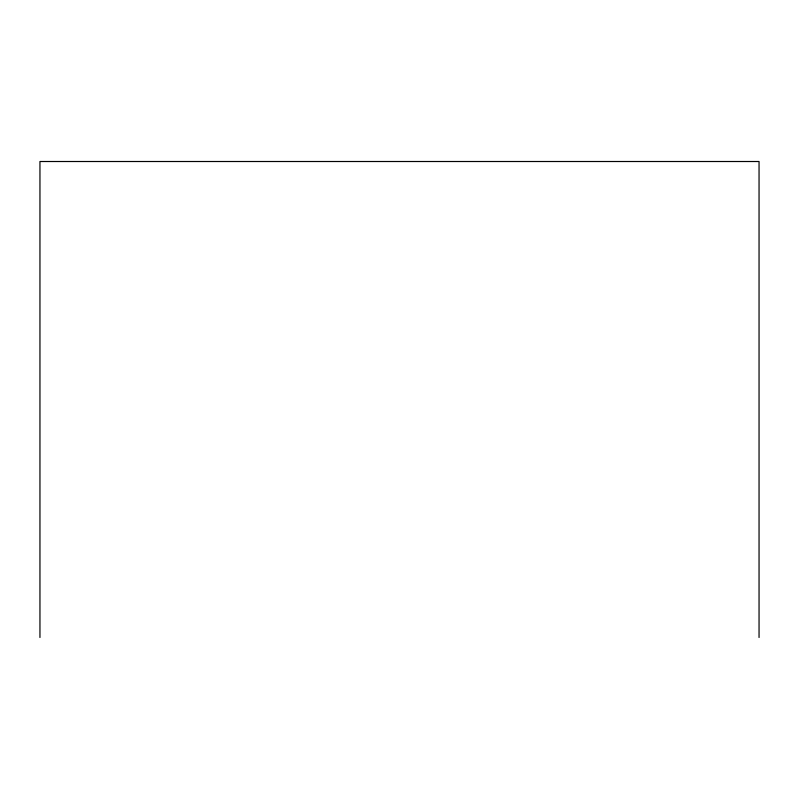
<?xml version="1.0" encoding="UTF-8"?>
<svg xmlns="http://www.w3.org/2000/svg" width="799" height="799" viewBox="0 0 799 799"><rect width="100%" height="100%" fill="white"/><g stroke="black" fill="none" stroke-linecap="round" stroke-linejoin="round"><path stroke-width="1.2" d="M759.05 637.492L759.05 161.508L39.95 161.508L39.95 637.492"/></g></svg>
